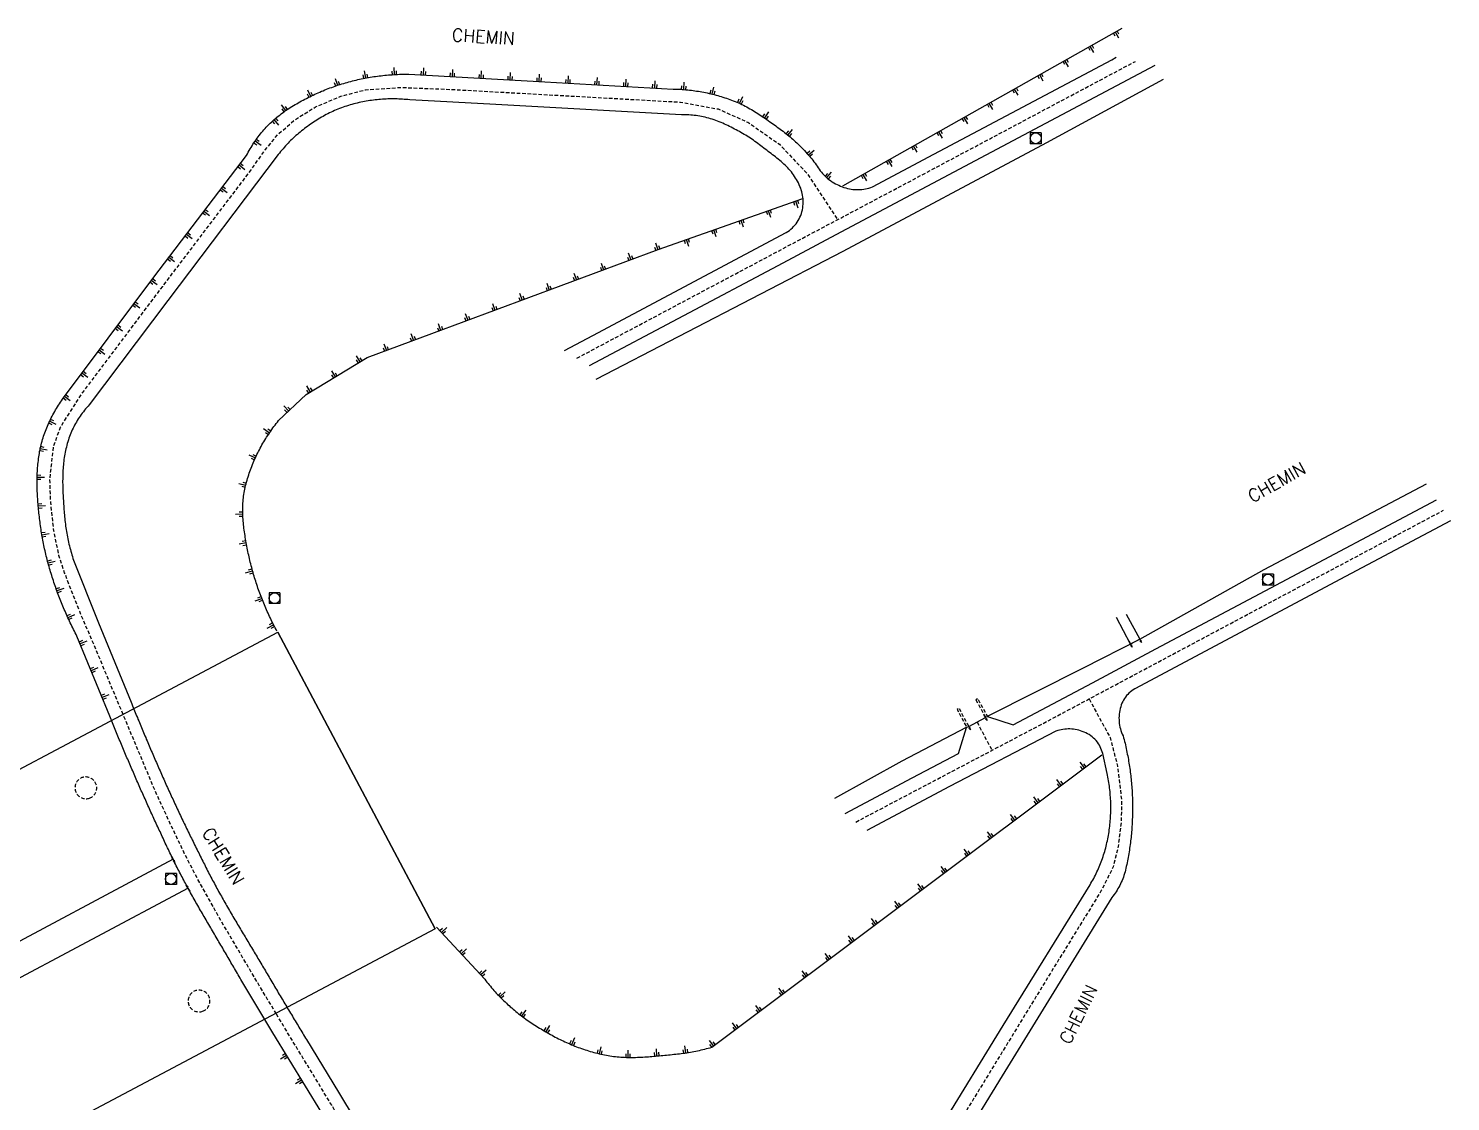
# Model space of a CAD drawing. Header units: millimetres. Extents: x 132999 to 134001, y 131000 to 132000.
# Drawn here: x 133778.1 to 133974.5, y 131507.1 to 131655.3 of the extents above; entities that cross this region are included whole.
import ezdxf
from ezdxf.enums import TextEntityAlignment as Align

# ---------------------------------------------------------------- set-up
doc = ezdxf.new("R2010")
doc.units = ezdxf.units.MM
doc.linetypes.add('DASHED', pattern=[0.75, 0.5, -0.25])
doc.layers.get('0').update_dxf_attribs({"linetype": 'CONTINUOUS'})
for name, color, linetype in [('W0001', 6, 'DASHED'), ('W0008', 7, 'CONTINUOUS'), ('W0100', 7, 'CONTINUOUS'), ('W0105', 7, 'CONTINUOUS'), ('W0112', 1, 'DASHED'), ('W0120', 7, 'CONTINUOUS'), ('W0211', 2, 'CONTINUOUS'), ('W0420', 7, 'CONTINUOUS'), ('W0515', 5, 'CONTINUOUS'), ('W0989', 7, 'CONTINUOUS')]:
    doc.layers.add(name, color=color, linetype=linetype)
doc.styles.get("Standard").update_dxf_attribs({"font": 'romans.shx', "width": 0.85})

# ---------------------------------------------------------------- blocks, each defined once
blk = doc.blocks.new('t105o')
for p, q in [((-0.5, 0), (0.5, 0)), ((0.5, 0), (0.2, 0.1)), ((0.5, 0), (0.2, -0.1))]:
    blk.add_line(p, q)
blk = doc.blocks.new('T420')
for p, q in [((0.75, 0.75), (-0.75, 0.75)), ((-0.75, 0.75), (-0.75, -0.75)), ((0.75, 0.75), (0.75, -0.75)), ((0.75, -0.75), (-0.75, -0.75))]:
    blk.add_line(p, q)
blk.add_ellipse((0, 0), major_axis=(-0.53, 0.53), ratio=1, start_param=3.926991, end_param=10.210176)
blk = doc.blocks.new('t211o')
at = {"color": 0, "linetype": 'Continuous'}
for p, q in [((-0.29, 0.5), (-0.29, 0)), ((0, 1), (0, 0)), ((0.29, 0.5), (0.29, 0))]:
    blk.add_line(p, q, dxfattribs=at)

msp = doc.modelspace()

# ---------------------------------------------------------------- linework, layer by layer
at = {"layer": 'W0001', "flags": 128}
for points in [[(133853.83, 131609.73), (133882.74, 131625.1), (133899.45, 131633.96), (133930.96, 131650.72)], [(133791.16, 131560.53), (133787.29, 131569.76), (133785.16, 131574.74), (133783.07, 131580.09), (133782.3, 131582.49), (133781.58, 131585.9), (133781.16, 131589.81), (133781.04, 131592.99), (133781.55, 131597.5), (133782.5, 131600.19), (133785.46, 131604.82), (133796.62, 131619.63), (133808.74, 131635.6), (133810.78, 131638.5), (133812.56, 131640.65), (133814.93, 131642.69), (133817.73, 131644.42), (133821.23, 131645.92), (133824.63, 131646.79), (133829.54, 131647.12), (133836.63, 131646.84), (133860.4, 131645.52), (133868.13, 131645.09), (133873.32, 131644.14), (133877.44, 131642.31), (133881.79, 131639.27), (133885.69, 131635.15), (133889.82, 131628.85)], [(133892.35, 131545.67), (133918.79, 131559.59), (133950.4, 131576.45), (133973.51, 131588.72)], [(133924.56, 131562.66), (133927.47, 131557.32), (133928.48, 131553.4), (133929.04, 131548.68), (133928.99, 131545.66), (133928.57, 131542.28), (133927.89, 131539.48), (133926.25, 131536.2), (133920.18, 131526.36), (133905.48, 131502.32), (133904.29, 131500.44), (133902.59, 131498.37), (133900.21, 131496.23), (133898.29, 131494.95), (133895.56, 131493.61), (133893.14, 131492.83), (133888.71, 131492.25), (133884.1, 131491.94), (133860.29, 131490.33), (133840.78, 131489.1), (133836.28, 131489.66), (133831.15, 131488.38), (133829.56, 131491.33), (133826.77, 131496.21), (133823.55, 131500.65), (133819.96, 131506.56), (133813.3, 131517.52), (133812.32, 131519.16)], [(133812.32, 131519.16), (133809.69, 131523.54), (133805.04, 131531.41), (133801.39, 131537.9), (133799.65, 131541.29), (133797.45, 131545.9), (133795.55, 131550.04), (133791.16, 131560.53)], [(133909.08, 131559.48), (133911.15, 131555.57)]]:
    msp.add_lwpolyline(points, dxfattribs=at)
at = {"layer": 'W0008', "flags": 128}
for points in [[(133789.54, 131559.72), (133789.5, 131559.83), (133789.4, 131560.06), (133789.31, 131560.3), (133784.76, 131571.35), (133784.65, 131571.58), (133784.53, 131571.8), (133784.42, 131572.03), (133784.3, 131572.25), (133784.19, 131572.48), (133784.08, 131572.71), (133783.97, 131572.93), (133783.86, 131573.16), (133783.75, 131573.39), (133783.65, 131573.62), (133783.54, 131573.85), (133783.44, 131574.08), (133783.33, 131574.31), (133783.23, 131574.54), (133783.13, 131574.77), (133783.03, 131575), (133782.93, 131575.23), (133782.84, 131575.46), (133782.74, 131575.7), (133782.65, 131575.93), (133782.55, 131576.16), (133782.46, 131576.4), (133782.37, 131576.63), (133782.28, 131576.87), (133782.19, 131577.1), (133782.1, 131577.34), (133782.02, 131577.58), (133781.93, 131577.81), (133781.85, 131578.05), (133781.77, 131578.29), (133781.68, 131578.53), (133781.6, 131578.77), (133781.52, 131579.01), (133781.45, 131579.25), (133781.37, 131579.49), (133781.29, 131579.73), (133781.22, 131579.97), (133781.15, 131580.21), (133781.07, 131580.45), (133781, 131580.7), (133780.93, 131580.94), (133780.86, 131581.18), (133780.8, 131581.43), (133780.73, 131581.67), (133780.67, 131581.91), (133780.6, 131582.16), (133780.54, 131582.4), (133780.48, 131582.65), (133780.43, 131582.89), (133780.37, 131583.13), (133780.31, 131583.38), (133780.26, 131583.62), (133780.21, 131583.87), (133780.16, 131584.12), (133780.11, 131584.36), (133780.07, 131584.61), (133780.02, 131584.85), (133779.98, 131585.1), (133779.94, 131585.35), (133779.89, 131585.59), (133779.86, 131585.84), (133779.82, 131586.09), (133779.78, 131586.34), (133779.75, 131586.58), (133779.71, 131586.83), (133779.68, 131587.08), (133779.65, 131587.33), (133779.62, 131587.58), (133779.59, 131587.83), (133779.56, 131588.07), (133779.53, 131588.32), (133779.51, 131588.57), (133779.48, 131588.82), (133779.46, 131589.07), (133779.44, 131589.32), (133779.42, 131589.57), (133779.4, 131589.82), (133779.38, 131590.07), (133779.36, 131590.32), (133779.34, 131590.57), (133779.33, 131590.82), (133779.31, 131591.08), (133779.3, 131591.33), (133779.29, 131591.58), (133779.28, 131591.83), (133779.28, 131592.08), (133779.27, 131592.33), (133779.27, 131592.58), (133779.27, 131592.84), (133779.28, 131593.09), (133779.28, 131593.34), (133779.29, 131593.59), (133779.3, 131593.84), (133779.31, 131594.09), (133779.33, 131594.34), (133779.35, 131594.59), (133779.37, 131594.84), (133779.39, 131595.09), (133779.42, 131595.34), (133779.45, 131595.59), (133779.48, 131595.85), (133779.51, 131596.09), (133779.55, 131596.33), (133779.59, 131596.57), (133779.63, 131596.82), (133779.68, 131597.06), (133779.72, 131597.3), (133779.78, 131597.54), (133779.83, 131597.77), (133779.89, 131598.01), (133779.96, 131598.25), (133780.02, 131598.48), (133780.1, 131598.72), (133780.17, 131598.95), (133780.25, 131599.19), (133780.34, 131599.42), (133780.43, 131599.65), (133780.52, 131599.89), (133780.62, 131600.12), (133780.71, 131600.35), (133780.81, 131600.58), (133780.92, 131600.81), (133781.02, 131601.03), (133781.13, 131601.26), (133781.24, 131601.48), (133781.36, 131601.7), (133781.47, 131601.92), (133781.59, 131602.14), (133781.71, 131602.36), (133781.84, 131602.58), (133781.96, 131602.79), (133782.09, 131603.01), (133782.23, 131603.22), (133782.36, 131603.43), (133782.5, 131603.64), (133782.64, 131603.85), (133782.78, 131604.06), (133795.38, 131620.91), (133808.2, 131637.72), (133808.32, 131637.95), (133808.44, 131638.18), (133808.57, 131638.4), (133808.69, 131638.62), (133808.82, 131638.84), (133808.96, 131639.06), (133809.09, 131639.27), (133809.23, 131639.48), (133809.37, 131639.69), (133809.51, 131639.9), (133809.66, 131640.1), (133809.81, 131640.3), (133809.96, 131640.5), (133810.12, 131640.69), (133810.28, 131640.89), (133810.44, 131641.08), (133810.6, 131641.26), (133810.77, 131641.45), (133810.93, 131641.63), (133811.11, 131641.81), (133811.28, 131641.99), (133811.46, 131642.16), (133811.64, 131642.34), (133811.82, 131642.5), (133812.01, 131642.67), (133812.2, 131642.84), (133812.39, 131643), (133812.58, 131643.16), (133812.78, 131643.31), (133812.98, 131643.47), (133813.18, 131643.62), (133813.39, 131643.77), (133813.6, 131643.91), (133813.81, 131644.06), (133814.02, 131644.2), (133814.24, 131644.34), (133814.46, 131644.47), (133814.68, 131644.61), (133814.9, 131644.74), (133815.13, 131644.87), (133815.35, 131645), (133815.57, 131645.12), (133815.8, 131645.25), (133816.03, 131645.37), (133816.25, 131645.49), (133816.48, 131645.61), (133816.71, 131645.72), (133816.94, 131645.84), (133817.17, 131645.95), (133817.39, 131646.06), (133817.62, 131646.17), (133817.86, 131646.27), (133818.09, 131646.37), (133818.32, 131646.48), (133818.55, 131646.58), (133818.78, 131646.67), (133819.02, 131646.77), (133819.25, 131646.86), (133819.49, 131646.95), (133819.72, 131647.04), (133819.96, 131647.13), (133820.19, 131647.21), (133820.43, 131647.3), (133820.67, 131647.38), (133820.9, 131647.46), (133821.14, 131647.53), (133821.38, 131647.61), (133821.62, 131647.68), (133821.86, 131647.75), (133822.1, 131647.82), (133822.34, 131647.89), (133822.59, 131647.95), (133822.83, 131648.02), (133823.07, 131648.08), (133823.32, 131648.14), (133823.56, 131648.19), (133823.8, 131648.25), (133824.05, 131648.3), (133824.3, 131648.35), (133824.54, 131648.4), (133824.79, 131648.44), (133825.04, 131648.49), (133825.28, 131648.53), (133825.53, 131648.57), (133825.78, 131648.61), (133826.03, 131648.64), (133826.28, 131648.68), (133826.53, 131648.71), (133826.79, 131648.74), (133827.04, 131648.77), (133827.29, 131648.79), (133827.54, 131648.82), (133827.8, 131648.84), (133828.05, 131648.86), (133828.31, 131648.88), (133828.56, 131648.89), (133828.82, 131648.91), (133829.07, 131648.92), (133829.33, 131648.93), (133829.59, 131648.93), (133829.85, 131648.94), (133830.11, 131648.94), (133830.37, 131648.94), (133830.63, 131648.94), (133849.38, 131647.89), (133867.13, 131646.9), (133867.38, 131646.9), (133867.63, 131646.89), (133867.88, 131646.87), (133868.13, 131646.86), (133868.38, 131646.84), (133868.63, 131646.82), (133868.88, 131646.8), (133869.13, 131646.78), (133869.38, 131646.75), (133869.63, 131646.72), (133869.87, 131646.69), (133870.12, 131646.65), (133870.36, 131646.62), (133870.61, 131646.58), (133870.86, 131646.54), (133871.1, 131646.49), (133871.34, 131646.45), (133871.59, 131646.4), (133871.83, 131646.35), (133872.07, 131646.29), (133872.32, 131646.24), (133872.56, 131646.18), (133872.8, 131646.12), (133873.04, 131646.05), (133873.28, 131645.99), (133873.52, 131645.92), (133873.76, 131645.85), (133874, 131645.77), (133874.24, 131645.7), (133874.47, 131645.62), (133874.71, 131645.54), (133874.95, 131645.46), (133875.18, 131645.37), (133875.42, 131645.28), (133875.66, 131645.19), (133875.9, 131645.09), (133876.13, 131644.99), (133876.36, 131644.88), (133876.59, 131644.78), (133876.82, 131644.66), (133877.04, 131644.55), (133877.27, 131644.43), (133877.49, 131644.31), (133877.71, 131644.18), (133877.93, 131644.05), (133878.15, 131643.92), (133878.36, 131643.79), (133878.58, 131643.66), (133878.79, 131643.52), (133879, 131643.38), (133879.22, 131643.24), (133879.43, 131643.1), (133879.64, 131642.96), (133879.85, 131642.82), (133880.06, 131642.67), (133880.26, 131642.53), (133880.47, 131642.38), (133880.68, 131642.24), (133880.89, 131642.09), (133881.1, 131641.94), (133881.3, 131641.8), (133881.5, 131641.65), (133881.7, 131641.51), (133881.9, 131641.36), (133882.1, 131641.21), (133882.3, 131641.06), (133882.5, 131640.9), (133882.69, 131640.75), (133882.89, 131640.59), (133883.08, 131640.43), (133883.27, 131640.28), (133883.46, 131640.11), (133883.65, 131639.95), (133883.84, 131639.79), (133884.02, 131639.62), (133884.2, 131639.45), (133884.38, 131639.28), (133884.56, 131639.1), (133884.74, 131638.93), (133884.92, 131638.75), (133885.09, 131638.57), (133885.27, 131638.39), (133885.44, 131638.2), (133885.6, 131638.01), (133885.77, 131637.82), (133885.93, 131637.63), (133886.09, 131637.44), (133886.25, 131637.24), (133886.4, 131637.05), (133886.56, 131636.85), (133886.71, 131636.65), (133886.86, 131636.44), (133887, 131636.24), (133887.14, 131636.03), (133887.28, 131635.82), (133887.42, 131635.61), (133887.59, 131635.41), (133887.76, 131635.21), (133887.93, 131635.03), (133888.11, 131634.85), (133888.3, 131634.68), (133888.49, 131634.51), (133888.69, 131634.36), (133888.89, 131634.21), (133888.99, 131634.14), (133889.1, 131634.07), (133889.31, 131633.94), (133889.53, 131633.82), (133889.75, 131633.7), (133889.98, 131633.6), (133890.21, 131633.5), (133890.45, 131633.4), (133890.7, 131633.32), (133890.95, 131633.24), (133891.2, 131633.18), (133891.45, 131633.12), (133891.69, 131633.08), (133891.94, 131633.04), (133892.19, 131633.02), (133892.44, 131633.01), (133892.69, 131633.01), (133892.93, 131633.01), (133893.18, 131633.03), (133893.43, 131633.06), (133893.67, 131633.1), (133893.92, 131633.15), (133894.16, 131633.22), (133894.41, 131633.29), (133894.65, 131633.37), (133903.13, 131637.9), (133927.7, 131650.94), (133928.3, 131651.3)], [(133933.63, 131650.14), (133915.49, 131640.51), (133889.6, 131626.74), (133881.58, 131622.5), (133855.54, 131608.65)], [(133852.13, 131610.8), (133856.01, 131612.87), (133882.72, 131627.08), (133882.95, 131627.23), (133883.17, 131627.38), (133883.38, 131627.55), (133883.58, 131627.72), (133883.76, 131627.9), (133883.94, 131628.09), (133884.1, 131628.3), (133884.25, 131628.5), (133884.38, 131628.72), (133884.51, 131628.95), (133884.62, 131629.19), (133884.73, 131629.43), (133884.82, 131629.69), (133884.89, 131629.95), (133884.96, 131630.21), (133885.01, 131630.47), (133885.04, 131630.72), (133885.07, 131630.98), (133885.07, 131631.23), (133885.07, 131631.48), (133885.06, 131631.73), (133885.03, 131631.98), (133884.99, 131632.22), (133884.94, 131632.47), (133884.88, 131632.71), (133884.81, 131632.96), (133884.73, 131633.2), (133884.63, 131633.44), (133884.53, 131633.68), (133884.42, 131633.92), (133884.3, 131634.15), (133884.17, 131634.38), (133884.03, 131634.6), (133883.89, 131634.82), (133883.75, 131635.03), (133883.6, 131635.24), (133883.44, 131635.44), (133883.28, 131635.63), (133883.11, 131635.82), (133882.94, 131636), (133882.76, 131636.19), (133882.59, 131636.36), (133882.4, 131636.54), (133882.22, 131636.71), (133882.03, 131636.87), (133881.84, 131637.04), (133881.64, 131637.2), (133881.45, 131637.36), (133881.25, 131637.52), (133881.05, 131637.67), (133880.85, 131637.83), (133880.65, 131637.98), (133880.44, 131638.14), (133880.24, 131638.29), (133880.04, 131638.44), (133879.83, 131638.59), (133879.63, 131638.75), (133879.43, 131638.9), (133879.23, 131639.06), (133879.03, 131639.21), (133878.83, 131639.37), (133878.62, 131639.52), (133878.41, 131639.67), (133878.21, 131639.82), (133878, 131639.96), (133877.79, 131640.1), (133877.57, 131640.24), (133877.36, 131640.37), (133877.14, 131640.51), (133876.92, 131640.64), (133876.7, 131640.76), (133876.48, 131640.89), (133876.26, 131641.01), (133876.04, 131641.14), (133875.81, 131641.26), (133875.59, 131641.37), (133875.36, 131641.49), (133875.13, 131641.61), (133874.9, 131641.72), (133874.67, 131641.84), (133874.43, 131641.95), (133874.2, 131642.06), (133873.96, 131642.16), (133873.73, 131642.26), (133873.49, 131642.36), (133873.25, 131642.46), (133873.01, 131642.55), (133872.77, 131642.64), (133872.52, 131642.72), (133872.28, 131642.8), (133872.03, 131642.87), (133871.78, 131642.94), (133871.53, 131643), (133871.28, 131643.06), (133871.04, 131643.11), (133870.79, 131643.15), (133870.54, 131643.19), (133870.29, 131643.23), (133870.04, 131643.26), (133869.79, 131643.29), (133869.54, 131643.31), (133869.29, 131643.32), (133869.03, 131643.33), (133868.78, 131643.34), (133868.53, 131643.34), (133868.27, 131643.34), (133842.65, 131644.74), (133830.75, 131645.4), (133830.49, 131645.43), (133830.24, 131645.45), (133829.99, 131645.47), (133829.74, 131645.49), (133829.48, 131645.5), (133829.23, 131645.51), (133828.98, 131645.52), (133828.73, 131645.53), (133828.48, 131645.53), (133828.23, 131645.53), (133827.98, 131645.52), (133827.72, 131645.52), (133827.47, 131645.51), (133827.22, 131645.5), (133826.97, 131645.48), (133826.72, 131645.46), (133826.47, 131645.44), (133826.22, 131645.42), (133825.98, 131645.39), (133825.73, 131645.36), (133825.48, 131645.33), (133825.23, 131645.29), (133824.98, 131645.25), (133824.73, 131645.21), (133824.48, 131645.17), (133824.24, 131645.12), (133823.99, 131645.07), (133823.74, 131645.02), (133823.49, 131644.96), (133823.25, 131644.9), (133823, 131644.84), (133822.75, 131644.77), (133822.51, 131644.7), (133822.26, 131644.63), (133822.02, 131644.55), (133821.78, 131644.47), (133821.53, 131644.39), (133821.3, 131644.3), (133821.06, 131644.21), (133820.82, 131644.11), (133820.59, 131644.02), (133820.36, 131643.92), (133820.13, 131643.81), (133819.9, 131643.7), (133819.67, 131643.59), (133819.44, 131643.48), (133819.22, 131643.36), (133818.99, 131643.24), (133818.77, 131643.12), (133818.55, 131642.99), (133818.33, 131642.87), (133818.11, 131642.73), (133817.89, 131642.6), (133817.68, 131642.46), (133817.46, 131642.33), (133817.25, 131642.18), (133817.04, 131642.04), (133816.83, 131641.89), (133816.62, 131641.74), (133816.41, 131641.59), (133816.21, 131641.44), (133816.01, 131641.28), (133815.81, 131641.12), (133815.61, 131640.96), (133815.41, 131640.8), (133815.22, 131640.63), (133815.03, 131640.46), (133814.84, 131640.29), (133814.65, 131640.12), (133814.47, 131639.94), (133814.29, 131639.77), (133814.11, 131639.59), (133813.93, 131639.4), (133813.76, 131639.22), (133813.58, 131639.03), (133813.41, 131638.84), (133813.24, 131638.65), (133813.08, 131638.45), (133812.91, 131638.26), (133812.75, 131638.06), (133812.59, 131637.86), (133797.33, 131617.68), (133786.48, 131603.28), (133786.31, 131603.1), (133786.14, 131602.91), (133785.98, 131602.72), (133785.82, 131602.53), (133785.67, 131602.34), (133785.52, 131602.14), (133785.37, 131601.94), (133785.23, 131601.74), (133785.09, 131601.53), (133784.96, 131601.33), (133784.83, 131601.12), (133784.7, 131600.91), (133784.58, 131600.7), (133784.46, 131600.48), (133784.35, 131600.26), (133784.24, 131600.04), (133784.14, 131599.82), (133784.04, 131599.59), (133783.94, 131599.37), (133783.85, 131599.14), (133783.76, 131598.9), (133783.68, 131598.67), (133783.6, 131598.43), (133783.52, 131598.19), (133783.45, 131597.95), (133783.38, 131597.71), (133783.32, 131597.46), (133783.26, 131597.22), (133783.21, 131596.97), (133783.15, 131596.73), (133783.11, 131596.48), (133783.07, 131596.24), (133783.03, 131595.99), (133782.99, 131595.75), (133782.96, 131595.5), (133782.93, 131595.25), (133782.9, 131595.01), (133782.88, 131594.76), (133782.86, 131594.51), (133782.85, 131594.27), (133782.83, 131594.02), (133782.82, 131593.77), (133782.81, 131593.53), (133782.81, 131593.28), (133782.81, 131593.03), (133782.8, 131592.79), (133782.8, 131592.54), (133782.81, 131592.29), (133782.81, 131592.04), (133782.82, 131591.8), (133782.83, 131591.55), (133782.84, 131591.3), (133782.85, 131591.05), (133782.86, 131590.81), (133782.87, 131590.56), (133782.89, 131590.31), (133782.9, 131590.06), (133782.92, 131589.81), (133782.94, 131589.57), (133782.96, 131589.32), (133782.97, 131589.07), (133782.99, 131588.82), (133783.01, 131588.57), (133783.03, 131588.33), (133783.05, 131588.08), (133783.07, 131587.82), (133783.1, 131587.57), (133783.12, 131587.31), (133783.15, 131587.06), (133783.18, 131586.81), (133783.21, 131586.55), (133783.25, 131586.3), (133783.29, 131586.05), (133783.33, 131585.8), (133783.37, 131585.54), (133783.42, 131585.29), (133783.47, 131585.04), (133783.52, 131584.79), (133783.57, 131584.55), (133783.62, 131584.3), (133783.68, 131584.05), (133783.74, 131583.8), (133783.8, 131583.55), (133783.87, 131583.31), (133783.94, 131583.06), (133784.01, 131582.81), (133784.08, 131582.57), (133784.16, 131582.32), (133784.23, 131582.08), (133787.76, 131573.2), (133792.27, 131562.2), (133792.37, 131561.97), (133792.46, 131561.73), (133792.55, 131561.5), (133792.65, 131561.27)], [(133910.54, 131560.23), (133914.07, 131559.07), (133925.02, 131564.9), (133933.77, 131569.57), (133949.67, 131578.03), (133972.54, 131590.17)], [(133974.48, 131587.27), (133959.95, 131579.57), (133930.88, 131564.08), (133930.66, 131563.94), (133930.45, 131563.8), (133930.26, 131563.64), (133930.07, 131563.48), (133929.9, 131563.3), (133929.74, 131563.12), (133929.59, 131562.93), (133929.45, 131562.73), (133929.32, 131562.52), (133929.21, 131562.3), (133929.1, 131562.08), (133929.01, 131561.84), (133928.93, 131561.6), (133928.86, 131561.33), (133928.8, 131561.08), (133928.75, 131560.82), (133928.72, 131560.56), (133928.69, 131560.3), (133928.68, 131560.05), (133928.69, 131559.8), (133928.7, 131559.54), (133928.73, 131559.29), (133928.77, 131559.04), (133928.82, 131558.79), (133928.89, 131558.54), (133928.96, 131558.29), (133929.05, 131558.05), (133929.15, 131557.8), (133929.27, 131557.56), (133929.33, 131557.31), (133929.4, 131557.06), (133929.46, 131556.81), (133929.52, 131556.56), (133929.58, 131556.31), (133929.63, 131556.06), (133929.69, 131555.81), (133929.74, 131555.56), (133929.79, 131555.31), (133929.84, 131555.06), (133929.89, 131554.81), (133929.94, 131554.56), (133929.98, 131554.32), (133930.02, 131554.07), (133930.07, 131553.82), (133930.1, 131553.57), (133930.14, 131553.32), (133930.18, 131553.07), (133930.21, 131552.82), (133930.25, 131552.57), (133930.28, 131552.32), (133930.31, 131552.07), (133930.34, 131551.82), (133930.36, 131551.57), (133930.39, 131551.32), (133930.41, 131551.07), (133930.43, 131550.82), (133930.45, 131550.57), (133930.47, 131550.32), (133930.49, 131550.07), (133930.5, 131549.82), (133930.52, 131549.57), (133930.53, 131549.32), (133930.54, 131549.07), (133930.55, 131548.82), (133930.56, 131548.57), (133930.56, 131548.32), (133930.56, 131548.07), (133930.57, 131547.82), (133930.57, 131547.57), (133930.56, 131547.31), (133930.56, 131547.06), (133930.56, 131546.81), (133930.55, 131546.56), (133930.54, 131546.31), (133930.53, 131546.06), (133930.52, 131545.81), (133930.51, 131545.56), (133930.49, 131545.31), (133930.48, 131545.06), (133930.46, 131544.81), (133930.44, 131544.56), (133930.42, 131544.31), (133930.4, 131544.06), (133930.37, 131543.8), (133930.35, 131543.55), (133930.32, 131543.3), (133930.29, 131543.05), (133930.26, 131542.8), (133930.22, 131542.55), (133930.19, 131542.3), (133930.15, 131542.05), (133930.12, 131541.8), (133930.08, 131541.54), (133930.03, 131541.29), (133929.99, 131541.04), (133929.95, 131540.79), (133929.9, 131540.54), (133929.85, 131540.29), (133929.8, 131540.04), (133929.75, 131539.79), (133929.7, 131539.53), (133929.65, 131539.28), (133929.59, 131539.03), (133929.52, 131538.79), (133929.45, 131538.54), (133929.38, 131538.3), (133929.3, 131538.06), (133929.21, 131537.83), (133929.11, 131537.59), (133929.01, 131537.37), (133928.91, 131537.14), (133928.8, 131536.92), (133928.68, 131536.69), (133928.55, 131536.48), (133928.42, 131536.26), (133928.29, 131536.05), (133928.14, 131535.84), (133928, 131535.64), (133927.84, 131535.43), (133927.68, 131535.23), (133912.57, 131510.64), (133907.54, 131502.41)], [(133792.65, 131561.27), (133792.74, 131561.04), (133792.83, 131560.8), (133792.93, 131560.57), (133793.02, 131560.34), (133793.12, 131560.11), (133793.21, 131559.87), (133793.31, 131559.64), (133793.4, 131559.41), (133793.5, 131559.18), (133793.59, 131558.95), (133793.69, 131558.71), (133793.78, 131558.48), (133793.88, 131558.25), (133793.98, 131558.02), (133794.07, 131557.79), (133794.17, 131557.56), (133794.27, 131557.33), (133794.36, 131557.1), (133794.46, 131556.87), (133794.56, 131556.63), (133794.66, 131556.4), (133794.75, 131556.17), (133794.85, 131555.94), (133794.95, 131555.71), (133795.05, 131555.48), (133795.15, 131555.25), (133795.25, 131555.02), (133795.35, 131554.79), (133795.45, 131554.56), (133795.55, 131554.33), (133795.65, 131554.1), (133795.75, 131553.87), (133795.85, 131553.64), (133795.95, 131553.41), (133796.05, 131553.18), (133796.15, 131552.96), (133796.25, 131552.73), (133796.35, 131552.5), (133796.45, 131552.27), (133796.56, 131552.04), (133796.66, 131551.81), (133796.76, 131551.58), (133796.86, 131551.35), (133796.97, 131551.13), (133797.07, 131550.9), (133797.17, 131550.67), (133797.27, 131550.44), (133797.38, 131550.21), (133797.48, 131549.99), (133797.59, 131549.76), (133797.69, 131549.53), (133797.8, 131549.3), (133797.9, 131549.07), (133798, 131548.85), (133798.11, 131548.62), (133798.22, 131548.39), (133798.32, 131548.17), (133798.43, 131547.94), (133798.53, 131547.71), (133798.64, 131547.48), (133798.74, 131547.26), (133798.85, 131547.03), (133798.96, 131546.8), (133799.07, 131546.58), (133799.17, 131546.35), (133799.28, 131546.13), (133799.39, 131545.9), (133799.5, 131545.67), (133799.6, 131545.45), (133799.71, 131545.22), (133799.82, 131545), (133799.93, 131544.77), (133800.04, 131544.54), (133800.15, 131544.32), (133800.26, 131544.09), (133800.37, 131543.87), (133800.48, 131543.64), (133800.59, 131543.42), (133800.7, 131543.19), (133800.81, 131542.97), (133800.92, 131542.74), (133801.03, 131542.52), (133801.14, 131542.29), (133801.25, 131542.07), (133801.36, 131541.85), (133801.47, 131541.62), (133801.59, 131541.4), (133801.7, 131541.17), (133801.81, 131540.95), (133801.92, 131540.72), (133802.04, 131540.5), (133802.15, 131540.28), (133802.26, 131540.05), (133802.38, 131539.83), (133802.49, 131539.61), (133802.6, 131539.38), (133802.72, 131539.16), (133802.83, 131538.94), (133802.95, 131538.71), (133803.06, 131538.49), (133803.18, 131538.27), (133803.29, 131538.05), (133803.41, 131537.83), (133803.52, 131537.61), (133803.64, 131537.39), (133803.76, 131537.17), (133803.88, 131536.95), (133804, 131536.73), (133804.11, 131536.51), (133804.23, 131536.29), (133804.35, 131536.07), (133804.47, 131535.85), (133804.6, 131535.63), (133804.72, 131535.42), (133804.84, 131535.2), (133804.96, 131534.98), (133805.08, 131534.77), (133805.21, 131534.55), (133805.33, 131534.33), (133805.45, 131534.12), (133805.58, 131533.9), (133805.7, 131533.68), (133805.83, 131533.47), (133805.95, 131533.25), (133806.08, 131533.04), (133806.2, 131532.82), (133806.33, 131532.61), (133806.46, 131532.39), (133806.58, 131532.18), (133806.71, 131531.96), (133806.84, 131531.75), (133806.96, 131531.53), (133807.09, 131531.32), (133807.22, 131531.11), (133807.35, 131530.89), (133807.47, 131530.68), (133807.6, 131530.46), (133807.73, 131530.25), (133807.86, 131530.04), (133807.99, 131529.82), (133808.11, 131529.61), (133808.24, 131529.39), (133808.37, 131529.18), (133808.5, 131528.97), (133808.63, 131528.75), (133808.76, 131528.54), (133808.88, 131528.33), (133809.01, 131528.11), (133809.14, 131527.9), (133809.27, 131527.69), (133809.4, 131527.47), (133809.53, 131527.26), (133809.65, 131527.04), (133809.78, 131526.83), (133809.91, 131526.62), (133810.04, 131526.4), (133810.17, 131526.19), (133810.29, 131525.97), (133810.42, 131525.76), (133810.55, 131525.55), (133810.67, 131525.33), (133810.8, 131525.12), (133810.93, 131524.9), (133811.06, 131524.69), (133811.18, 131524.47), (133811.31, 131524.25), (133811.44, 131524.04), (133811.57, 131523.82), (133811.7, 131523.6), (133811.82, 131523.39), (133811.95, 131523.17), (133812.08, 131522.95), (133812.21, 131522.74), (133812.34, 131522.52), (133812.46, 131522.3), (133812.59, 131522.09), (133812.72, 131521.87), (133812.85, 131521.66), (133812.98, 131521.44), (133813.11, 131521.22), (133813.24, 131521.01), (133813.37, 131520.79), (133813.5, 131520.58), (133813.62, 131520.36), (133813.75, 131520.14), (133813.81, 131520.05)], [(133810.73, 131518.42), (133807.43, 131523.9), (133807.3, 131524.12), (133807.18, 131524.34), (133807.05, 131524.55), (133806.93, 131524.77), (133806.8, 131524.98), (133806.68, 131525.2), (133806.55, 131525.42), (133806.43, 131525.63), (133806.3, 131525.85), (133806.18, 131526.06), (133806.05, 131526.28), (133805.92, 131526.5), (133805.8, 131526.72), (133805.67, 131526.94), (133805.54, 131527.15), (133805.42, 131527.37), (133805.29, 131527.59), (133805.16, 131527.81), (133805.03, 131528.03), (133804.91, 131528.24), (133804.78, 131528.46), (133804.65, 131528.68), (133804.52, 131528.9), (133804.39, 131529.11), (133804.27, 131529.33), (133804.14, 131529.55), (133804.01, 131529.77), (133803.88, 131529.99), (133803.76, 131530.2), (133803.63, 131530.42), (133803.5, 131530.64), (133803.37, 131530.86), (133803.25, 131531.07), (133803.12, 131531.29), (133802.99, 131531.51), (133802.86, 131531.73), (133802.74, 131531.95), (133802.61, 131532.16), (133802.48, 131532.38), (133802.36, 131532.6), (133802.23, 131532.82), (133802.1, 131533.04), (133801.98, 131533.26), (133801.85, 131533.47), (133801.72, 131533.69), (133801.6, 131533.91), (133801.47, 131534.13), (133801.35, 131534.35), (133801.22, 131534.57), (133801.1, 131534.79), (133800.98, 131535.01), (133800.85, 131535.23), (133800.73, 131535.45), (133800.61, 131535.67), (133800.48, 131535.89), (133800.36, 131536.11), (133800.24, 131536.33), (133800.12, 131536.55), (133800, 131536.77), (133799.88, 131536.99), (133799.76, 131537.21), (133799.64, 131537.43), (133799.52, 131537.64), (133799.41, 131537.86), (133799.29, 131538.08), (133799.17, 131538.3), (133799.06, 131538.52), (133798.94, 131538.74), (133798.83, 131538.96), (133798.72, 131539.18), (133798.6, 131539.4), (133798.49, 131539.62), (133798.38, 131539.85), (133798.27, 131540.07), (133798.16, 131540.29), (133798.05, 131540.51), (133797.95, 131540.74), (133797.84, 131540.96), (133797.73, 131541.19), (133797.62, 131541.41), (133797.52, 131541.64), (133797.41, 131541.86), (133797.3, 131542.09), (133797.2, 131542.31), (133797.09, 131542.54), (133796.98, 131542.76), (133796.88, 131542.98), (133796.77, 131543.21), (133796.67, 131543.43), (133796.56, 131543.66), (133796.46, 131543.89), (133796.35, 131544.11), (133796.25, 131544.34), (133796.14, 131544.56), (133796.04, 131544.79), (133795.93, 131545.01), (133795.83, 131545.24), (133795.72, 131545.46), (133795.62, 131545.69), (133795.51, 131545.92), (133795.41, 131546.14), (133795.31, 131546.37), (133795.2, 131546.59), (133795.1, 131546.82), (133795, 131547.05), (133794.9, 131547.27), (133794.79, 131547.5), (133794.69, 131547.73), (133794.59, 131547.95), (133794.49, 131548.18), (133794.38, 131548.41), (133794.28, 131548.63), (133794.18, 131548.86), (133794.08, 131549.09), (133793.98, 131549.31), (133793.88, 131549.54), (133793.77, 131549.77), (133793.67, 131549.99), (133793.57, 131550.22), (133793.47, 131550.45), (133793.37, 131550.68), (133793.27, 131550.9), (133793.17, 131551.13), (133793.07, 131551.36), (133792.97, 131551.59), (133792.87, 131551.81), (133792.77, 131552.04), (133792.67, 131552.27), (133792.58, 131552.5), (133792.48, 131552.73), (133792.38, 131552.95), (133792.28, 131553.18), (133792.18, 131553.41), (133792.08, 131553.64), (133791.98, 131553.87), (133791.89, 131554.1), (133791.79, 131554.33), (133791.69, 131554.55), (133791.59, 131554.78), (133791.5, 131555.01), (133791.4, 131555.24), (133791.3, 131555.47), (133791.21, 131555.7), (133791.11, 131555.93), (133791.01, 131556.16), (133790.92, 131556.39), (133790.82, 131556.62), (133790.73, 131556.85), (133790.63, 131557.07), (133790.53, 131557.3), (133790.44, 131557.53), (133790.34, 131557.76), (133790.25, 131557.99), (133790.15, 131558.22), (133790.06, 131558.45), (133789.97, 131558.68), (133789.87, 131558.91), (133789.78, 131559.14), (133789.68, 131559.37), (133789.59, 131559.6), (133789.54, 131559.72)], [(133890.86, 131546.86), (133900.11, 131551.75), (133906.52, 131555.15), (133907.61, 131558.73)], [(133904.18, 131503.67), (133912.69, 131517.55), (133924.69, 131537), (133924.82, 131537.22), (133924.95, 131537.44), (133925.08, 131537.66), (133925.2, 131537.89), (133925.31, 131538.11), (133925.43, 131538.33), (133925.54, 131538.56), (133925.65, 131538.79), (133925.76, 131539.02), (133925.86, 131539.25), (133925.96, 131539.48), (133926.06, 131539.71), (133926.15, 131539.94), (133926.24, 131540.18), (133926.33, 131540.41), (133926.41, 131540.65), (133926.49, 131540.89), (133926.57, 131541.12), (133926.65, 131541.36), (133926.72, 131541.61), (133926.79, 131541.85), (133926.85, 131542.09), (133926.92, 131542.34), (133926.98, 131542.58), (133927.03, 131542.83), (133927.09, 131543.08), (133927.14, 131543.33), (133927.18, 131543.58), (133927.23, 131543.83), (133927.27, 131544.08), (133927.31, 131544.33), (133927.34, 131544.58), (133927.38, 131544.84), (133927.41, 131545.09), (133927.43, 131545.34), (133927.46, 131545.59), (133927.48, 131545.84), (133927.5, 131546.1), (133927.52, 131546.35), (133927.53, 131546.6), (133927.54, 131546.85), (133927.55, 131547.1), (133927.55, 131547.35), (133927.55, 131547.6), (133927.55, 131547.86), (133927.55, 131548.11), (133927.54, 131548.36), (133927.54, 131548.61), (133927.52, 131548.86), (133927.51, 131549.11), (133927.49, 131549.36), (133927.47, 131549.61), (133927.45, 131549.87), (133927.42, 131550.12), (133927.39, 131550.37), (133927.36, 131550.62), (133927.33, 131550.87), (133927.29, 131551.12), (133927.25, 131551.37), (133927.21, 131551.62), (133927.16, 131551.87), (133927.11, 131552.12), (133927.06, 131552.37), (133926.45, 131555.12), (133926, 131556.27), (133925.85, 131556.49), (133925.7, 131556.71), (133925.53, 131556.91), (133925.36, 131557.1), (133925.17, 131557.27), (133924.98, 131557.44), (133924.78, 131557.59), (133924.56, 131557.74), (133924.34, 131557.87), (133924.11, 131557.99), (133923.87, 131558.09), (133923.62, 131558.19), (133923.38, 131558.27), (133923.14, 131558.34), (133922.89, 131558.4), (133922.65, 131558.45), (133922.41, 131558.48), (133922.17, 131558.51), (133921.92, 131558.52), (133921.68, 131558.52), (133921.44, 131558.51), (133921.2, 131558.49), (133920.95, 131558.46), (133920.71, 131558.41), (133920.47, 131558.36), (133920.22, 131558.29), (133919.98, 131558.21), (133905.27, 131550.56), (133893.85, 131544.48)], [(133813.81, 131520.05), (133813.88, 131519.93), (133814.01, 131519.71), (133814.14, 131519.5), (133814.27, 131519.28), (133814.4, 131519.07), (133814.53, 131518.85), (133814.66, 131518.64), (133814.79, 131518.42), (133814.92, 131518.2), (133815.05, 131517.99), (133815.18, 131517.77), (133815.31, 131517.56), (133815.44, 131517.34), (133815.57, 131517.13), (133815.7, 131516.91), (133815.83, 131516.7), (133815.96, 131516.48), (133816.09, 131516.27), (133816.22, 131516.05), (133816.35, 131515.84), (133816.48, 131515.62), (133820.89, 131508.35), (133825.35, 131500.96)], [(133823.09, 131498.16), (133811.84, 131516.57), (133810.73, 131518.42)]]:
    msp.add_lwpolyline(points, dxfattribs=at)
at = {"layer": 'W0100', "flags": 128}
for points in [[(133929.67, 131574.38), (133931.55, 131570.93), (133930.26, 131570.25), (133928.33, 131573.93)], [(133907.94, 131558.85), (133910.25, 131560.1)], [(133798.06, 131540.52), (133770.81, 131525.98), (133742.95, 131511.3)], [(133800.14, 131536.53), (133773.5, 131522.36), (133744.93, 131507.23)]]:
    msp.add_lwpolyline(points, dxfattribs=at)
at = {"layer": 'W0112', "flags": 128}
for points in [[(133907.94, 131558.88), (133906.62, 131561.37), (133906.34, 131561.23), (133907.66, 131558.73)], [(133908.92, 131562.56), (133910.26, 131560.09), (133910.55, 131560.24), (133909.2, 131562.71)]]:
    msp.add_lwpolyline(points, close=True, dxfattribs=at)
for points in [[(133786.5, 131548.97, 0.704651), (133786.53, 131551.8, 1.419141)], [(133802.13, 131519.53, 0.704651), (133802.15, 131522.36, 1.419141)]]:
    msp.add_lwpolyline(points, format="xyb", close=True, dxfattribs=at)
at = {"layer": 'W0120', "flags": 128}
msp.add_lwpolyline([(133812.54, 131571.88), (133834.27, 131530.91), (133361.64, 131280.21), (133361.64, 131280.21), (133340.01, 131321.11), (133812.54, 131571.88), (133834.27, 131530.91)], close=True, dxfattribs=at)
at = {"layer": 'W0211', "flags": 128}
for points in [[(133929.06, 131655.26), (133890.5, 131633.47)], [(133884.99, 131631.73), (133865, 131624.71)], [(133812.39, 131572.02), (133812.27, 131572.25), (133812.16, 131572.47), (133812.04, 131572.69), (133811.93, 131572.92), (133811.82, 131573.14), (133811.7, 131573.37), (133811.59, 131573.6), (133811.49, 131573.82), (133811.38, 131574.05), (133811.27, 131574.28), (133811.17, 131574.51), (133811.07, 131574.73), (133810.97, 131574.96), (133810.87, 131575.19), (133810.77, 131575.42), (133810.67, 131575.65), (133810.58, 131575.88), (133810.48, 131576.11), (133810.39, 131576.35), (133810.3, 131576.58), (133810.21, 131576.81), (133810.12, 131577.04), (133810.04, 131577.28), (133809.95, 131577.51), (133809.87, 131577.74), (133809.78, 131577.98), (133809.7, 131578.21), (133809.62, 131578.45), (133809.55, 131578.69), (133809.47, 131578.92), (133809.39, 131579.16), (133809.32, 131579.4), (133809.25, 131579.64), (133809.18, 131579.87), (133809.11, 131580.11), (133809.04, 131580.35), (133808.97, 131580.59), (133808.91, 131580.83), (133808.85, 131581.07), (133808.78, 131581.31), (133808.72, 131581.56), (133808.67, 131581.8), (133808.61, 131582.04), (133808.55, 131582.28), (133808.5, 131582.53), (133808.44, 131582.77), (133808.39, 131583.01), (133808.34, 131583.26), (133808.29, 131583.5), (133808.24, 131583.75), (133808.2, 131584), (133808.15, 131584.24), (133808.11, 131584.49), (133808.07, 131584.74), (133808.03, 131584.99), (133807.99, 131585.23), (133807.95, 131585.48), (133807.92, 131585.73), (133807.88, 131585.98), (133807.85, 131586.23), (133807.82, 131586.48), (133807.79, 131586.73), (133807.76, 131586.98), (133807.74, 131587.23), (133807.72, 131587.48), (133807.7, 131587.73), (133807.69, 131587.97), (133807.68, 131588.22), (133807.67, 131588.47), (133807.67, 131588.71), (133807.67, 131588.96), (133807.68, 131589.2), (133807.69, 131589.45), (133807.7, 131589.7), (133807.72, 131589.94), (133807.74, 131590.19), (133807.77, 131590.43), (133807.8, 131590.67), (133807.83, 131590.92), (133807.87, 131591.16), (133807.92, 131591.4), (133807.96, 131591.65), (133808.02, 131591.89), (133808.07, 131592.13), (133808.14, 131592.37), (133808.2, 131592.62), (133808.27, 131592.86), (133808.35, 131593.11), (133808.42, 131593.35), (133808.5, 131593.6), (133808.58, 131593.84), (133808.66, 131594.08), (133808.75, 131594.32), (133808.84, 131594.55), (133808.93, 131594.79), (133809.02, 131595.03), (133809.12, 131595.26), (133809.22, 131595.49), (133809.32, 131595.72), (133809.42, 131595.95), (133809.53, 131596.18), (133809.63, 131596.41), (133809.74, 131596.64), (133809.86, 131596.86), (133809.97, 131597.09), (133810.09, 131597.31), (133810.21, 131597.53), (133810.33, 131597.75), (133810.46, 131597.97), (133810.58, 131598.19), (133810.71, 131598.4), (133810.85, 131598.62), (133810.98, 131598.83), (133811.12, 131599.04), (133811.26, 131599.25), (133811.4, 131599.46), (133811.54, 131599.67), (133811.69, 131599.88), (133811.84, 131600.09), (133811.99, 131600.29), (133812.15, 131600.49), (133812.3, 131600.7), (133812.46, 131600.9), (133812.62, 131601.1), (133816.42, 131604.69), (133824.87, 131609.81), (133865.04, 131624.72)], [(133834.43, 131531.15), (133841.1, 131523.95), (133841.25, 131523.75), (133841.4, 131523.56), (133841.56, 131523.36), (133841.71, 131523.17), (133841.87, 131522.98), (133842.03, 131522.79), (133842.2, 131522.6), (133842.36, 131522.41), (133842.52, 131522.23), (133842.69, 131522.05), (133842.86, 131521.87), (133843.03, 131521.69), (133843.2, 131521.51), (133843.37, 131521.33), (133843.55, 131521.16), (133843.73, 131520.99), (133843.9, 131520.82), (133844.08, 131520.65), (133844.26, 131520.48), (133844.45, 131520.31), (133844.63, 131520.15), (133844.82, 131519.99), (133845.01, 131519.83), (133845.19, 131519.67), (133845.39, 131519.51), (133845.58, 131519.36), (133845.77, 131519.2), (133845.97, 131519.05), (133846.16, 131518.9), (133846.36, 131518.75), (133846.56, 131518.61), (133846.77, 131518.46), (133846.97, 131518.32), (133847.17, 131518.18), (133847.38, 131518.04), (133847.59, 131517.9), (133847.8, 131517.76), (133848.01, 131517.62), (133848.23, 131517.49), (133848.44, 131517.35), (133848.65, 131517.22), (133848.87, 131517.09), (133849.08, 131516.96), (133849.3, 131516.83), (133849.52, 131516.71), (133849.73, 131516.58), (133849.95, 131516.46), (133850.17, 131516.34), (133850.39, 131516.22), (133850.61, 131516.1), (133850.83, 131515.98), (133851.05, 131515.87), (133851.28, 131515.75), (133851.5, 131515.64), (133851.72, 131515.53), (133851.95, 131515.43), (133852.17, 131515.32), (133852.4, 131515.22), (133852.63, 131515.12), (133852.86, 131515.02), (133853.09, 131514.92), (133853.32, 131514.83), (133853.55, 131514.73), (133853.78, 131514.64), (133854.01, 131514.55), (133854.25, 131514.47), (133854.48, 131514.38), (133854.72, 131514.3), (133854.96, 131514.22), (133855.19, 131514.14), (133855.43, 131514.07), (133855.67, 131514), (133855.92, 131513.93), (133856.16, 131513.86), (133856.4, 131513.79), (133856.65, 131513.73), (133856.89, 131513.67), (133857.14, 131513.61), (133857.39, 131513.56), (133857.64, 131513.51), (133857.89, 131513.46), (133858.14, 131513.41), (133858.39, 131513.37), (133858.65, 131513.33), (133858.9, 131513.3), (133859.15, 131513.27), (133859.4, 131513.25), (133859.66, 131513.22), (133859.91, 131513.21), (133860.16, 131513.19), (133860.41, 131513.18), (133860.66, 131513.17), (133860.92, 131513.17), (133861.17, 131513.16), (133861.42, 131513.16), (133861.67, 131513.16), (133861.93, 131513.17), (133862.18, 131513.18), (133862.43, 131513.19), (133862.68, 131513.2), (133862.93, 131513.21), (133863.19, 131513.22), (133863.44, 131513.24), (133863.69, 131513.26), (133863.94, 131513.28), (133864.19, 131513.3), (133864.45, 131513.32), (133864.7, 131513.34), (133864.95, 131513.36), (133865.2, 131513.39), (133865.45, 131513.41), (133865.71, 131513.44), (133865.96, 131513.46), (133866.21, 131513.49), (133866.46, 131513.51), (133866.71, 131513.54), (133866.97, 131513.56), (133867.22, 131513.59), (133867.47, 131513.61), (133867.73, 131513.64), (133867.98, 131513.67), (133868.23, 131513.7), (133868.48, 131513.74), (133868.74, 131513.77), (133868.99, 131513.81), (133869.24, 131513.85), (133869.49, 131513.89), (133869.74, 131513.94), (133869.99, 131513.98), (133870.24, 131514.03), (133870.49, 131514.08), (133870.74, 131514.13), (133870.98, 131514.19), (133871.23, 131514.25), (133871.48, 131514.31), (133871.73, 131514.37), (133871.97, 131514.43), (133872.22, 131514.49), (133872.47, 131514.56), (133926.32, 131554.96)]]:
    msp.add_lwpolyline(points, dxfattribs=at)
at = {"layer": 'W0515', "flags": 128}
for points in [[(133934.77, 131648.22), (133918.7, 131639.46), (133890.53, 131624.45), (133856.46, 131606.78)], [(133910.51, 131560.27), (133923.8, 131566.95), (133931.55, 131570.93), (133948.74, 131580.55), (133971.16, 131592.39)], [(133889.44, 131548.96), (133898.76, 131554.14), (133907.65, 131558.76)]]:
    msp.add_lwpolyline(points, dxfattribs=at)

# ---------------------------------------------------------------- block references
at = {"layer": 'W0105'}
for p, rotation in [((133931.55, 131570.93), 297.0238235449241), ((133930.26, 131570.25), 296.9295326555564), ((133907.94, 131558.85), 298.0659850220243), ((133910.25, 131560.1), 300.0895372023603), ((133798.06, 131540.52), 295.7903175757253), ((133800.14, 131536.53), 120.9265039230444)]:
    msp.add_blockref('t105o', p, dxfattribs=dict(at, rotation=rotation))
at = {"layer": 'W0211'}
for p, rotation in [((133928.19, 131654.77), 209.4690835520353), ((133924.71, 131652.8), 209.4690835520353), ((133828.59, 131648.89), 3.027282657184267), ((133832.58, 131648.83), 356.7886916613892), ((133836.58, 131648.61), 356.7886916613892), ((133921.23, 131650.84), 209.4690835520353), ((133820.75, 131647.41), 18.3758101726292), ((133824.62, 131648.41), 10.61489885957401), ((133840.57, 131648.39), 356.7886916613892), ((133844.56, 131648.16), 356.7886916613892), ((133848.56, 131647.94), 356.7886916613892), ((133852.55, 131647.72), 356.8114113261324), ((133856.55, 131647.49), 356.8114113261324), ((133860.54, 131647.27), 356.8114113261324), ((133864.53, 131647.05), 356.8114113261324), ((133868.53, 131646.83), 355.5348442189345), ((133917.74, 131648.87), 209.4690835520353), ((133817.05, 131645.89), 26.03181294162717), ((133872.47, 131646.2), 346.3461816012701), ((133876.26, 131644.93), 335.5784546521776), ((133914.26, 131646.9), 209.4690835520353), ((133813.58, 131643.91), 35.05018585463876), ((133879.71, 131642.91), 325.5966881520057), ((133910.78, 131644.93), 209.4690835520353), ((133812.01, 131642.67), 221.0486188882712), ((133907.3, 131642.97), 209.4690835520353), ((133809.37, 131639.68), 235.9158764621741), ((133882.94, 131640.55), 320.6690270830041), ((133903.81, 131641), 209.4690835520353), ((133885.81, 131637.78), 310.3584066740743), ((133900.33, 131639.03), 209.4690835520353), ((133807.16, 131636.36), 232.679731910768), ((133896.85, 131637.06), 209.4690835520353), ((133888.31, 131634.67), 319.6592242862965), ((133893.37, 131635.09), 209.4690835520353), ((133804.74, 131633.18), 232.679731910768), ((133802.31, 131629.99), 232.679731910768), ((133880.28, 131630.08), 199.3498931944503), ((133884.05, 131631.4), 199.3498931944503), ((133876.5, 131628.75), 199.3498931944503), ((133799.89, 131626.81), 232.679731910768), ((133868.95, 131626.1), 199.3498931944503), ((133872.73, 131627.43), 199.3498931944503), ((133861.26, 131623.32), 20.35959973889804), ((133865.01, 131624.71), 20.35959973889804), ((133797.46, 131623.63), 232.679731910768), ((133857.51, 131621.92), 20.35959973889804), ((133795.04, 131620.45), 233.201993675776), ((133850.01, 131619.14), 20.35959973889804), ((133853.76, 131620.53), 20.35959973889804), ((133846.26, 131617.75), 20.35959973889804), ((133792.65, 131617.25), 233.201993675776), ((133842.51, 131616.36), 20.35959973889804), ((133790.25, 131614.04), 233.201993675776), ((133835.01, 131613.57), 20.35959973889804), ((133838.76, 131614.97), 20.35959973889804), ((133831.26, 131612.18), 20.35959973889804), ((133787.85, 131610.84), 233.201993675776), ((133827.51, 131610.79), 20.35959973889804), ((133823.86, 131609.2), 31.20037492518665), ((133785.46, 131607.64), 233.201993675776), ((133820.44, 131607.13), 31.20037492518665), ((133783.06, 131604.43), 233.201993675776), ((133817.01, 131605.05), 31.20037492518665), ((133814.02, 131602.42), 43.4648281770136), ((133781.01, 131601.01), 244.9557071907801), ((133811.38, 131599.44), 55.8915484839259), ((133779.71, 131597.23), 258.4443851011422), ((133809.42, 131595.95), 65.2770545517875), ((133779.28, 131593.26), 268.7726142157785), ((133808.09, 131592.19), 75.77011377159495), ((133779.44, 131589.27), 275.0334059849396), ((133807.68, 131588.22), 91.27526666566837), ((133779.94, 131585.3), 279.7071500163978), ((133808.15, 131584.25), 99.9146415918266), ((133780.8, 131581.4), 285.4542821478717), ((133809.04, 131580.36), 105.4631869169477), ((133782.01, 131577.59), 289.7630977088486), ((133810.31, 131576.56), 111.3957327552791), ((133783.52, 131573.88), 294.3777987621725), ((133811.93, 131572.91), 116.9041468200151), ((133785.21, 131570.26), 292.3456530692249), ((133786.73, 131566.56), 292.3456530692249), ((133788.25, 131562.86), 292.3456530692249), ((133923.87, 131553.13), 36.8794294390208), ((133920.68, 131550.73), 36.8794294390208), ((133917.48, 131548.33), 36.8794294390208), ((133914.28, 131545.93), 36.8794294390208), ((133911.08, 131543.53), 36.8794294390208), ((133907.88, 131541.13), 36.8794294390208), ((133904.68, 131538.73), 36.8794294390208), ((133901.48, 131536.33), 36.8794294390208), ((133898.28, 131533.93), 36.8794294390208), ((133895.08, 131531.53), 36.8794294390208), ((133835.11, 131530.42), 312.7572508552157), ((133891.88, 131529.13), 36.8794294390208), ((133837.83, 131527.48), 312.7572508552157), ((133888.68, 131526.73), 36.8794294390208), ((133840.54, 131524.55), 312.7572508552157), ((133885.48, 131524.32), 36.8794294390208), ((133843.18, 131521.54), 314.0274756184548), ((133882.28, 131521.92), 36.8794294390208), ((133879.08, 131519.52), 36.8794294390208), ((133846.17, 131518.89), 323.2365067856027), ((133875.88, 131517.12), 36.8794294390208), ((133849.52, 131516.7), 330.1377764756379), ((133853.09, 131514.92), 337.5699220403993), ((133856.89, 131513.67), 346.2311539520699), ((133860.85, 131513.17), 358.7054960905807), ((133864.84, 131513.35), 5.243937092635294), ((133868.82, 131513.78), 8.607610195031427), ((133872.68, 131514.72), 36.8794294390208), ((133813.73, 131513.48), 121.4238697282309), ((133815.81, 131510.07), 121.4238697282309)]:
    msp.add_blockref('t211o', p, dxfattribs=dict(at, rotation=rotation))
at = {"layer": 'W0420'}
for p in [(133917.19, 131640.09), (133949.28, 131579.14), (133812.07, 131576.58), (133797.76, 131537.81)]:
    msp.add_blockref('T420', p, dxfattribs=at)

# ---------------------------------------------------------------- texts
at = {"layer": 'W0989'}
for rotation, p in [(356.5695, (133840.9, 131654.13)), (29.6015, (133950.46, 131592.61)), (301.0409, (133804.97, 131540.94)), (64.0052, (133923.06, 131519.13))]:
    msp.add_text('CHEMIN', height=1.75, rotation=rotation, dxfattribs=at).set_placement(p, align=Align.MIDDLE)

doc.saveas('drawing.dxf')
